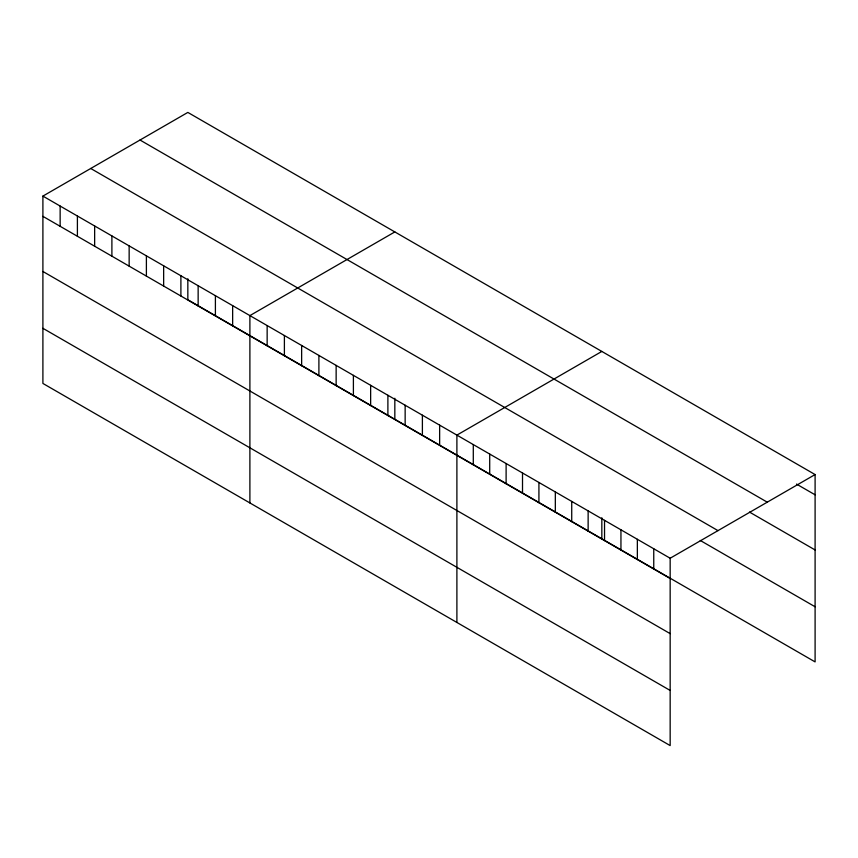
<?xml version="1.0" encoding="UTF-8"?>
<svg xmlns="http://www.w3.org/2000/svg" width="858" height="858" viewBox="0 0 858 858"><rect width="100%" height="100%" fill="white"/><g stroke="black" fill="none" stroke-linecap="round" stroke-linejoin="round"><path stroke-width="1.29" d="M42.9 196.096L670.162 558.236L670.162 745.581L42.9 383.44L42.9 196.096L187.838 112.419L815.1 474.56L815.1 661.904L187.838 299.764L187.838 278.753M394.83 231.928L249.893 315.605L249.893 502.949M601.833 351.437L456.896 435.113L456.896 622.458M670.162 558.236L815.1 474.56M796.503 484.084L815.1 494.809M140.004 140.026L767.266 502.177M749.474 512.065L815.1 549.957M90.733 168.479L717.996 530.63M700.267 540.465L815.1 606.767M42.9 216.345L670.162 578.496M42.9 271.482L670.162 633.633M42.9 328.303L670.162 690.443M653.753 548.766L653.753 569.026M637.355 539.296L637.355 559.545M620.945 529.826L620.945 550.075M604.536 520.356L604.536 540.604M601.833 517.771L601.833 538.77M588.138 510.885L588.138 531.134M571.728 501.415L571.728 521.664M555.33 491.945L555.33 512.194M538.921 482.464L538.921 502.724M522.511 472.994L522.511 493.253M506.113 463.524L506.113 483.773M489.704 454.054L489.704 474.302M473.294 444.583L473.294 464.832M439.639 425.15L439.639 445.409M422.393 415.197L422.393 435.446M405.148 405.233L405.148 425.482M394.83 398.262L394.83 419.262M387.891 395.281L387.891 415.529M370.645 385.317L370.645 405.566M353.399 375.354L353.399 395.613M336.143 365.401L336.143 385.65M318.897 355.437L318.897 375.686M301.641 345.484L301.641 365.733M284.395 335.521L284.395 355.77M267.149 325.557L267.149 345.817M232.647 305.641L232.647 325.901M215.401 295.688L215.401 315.937M198.144 285.725L198.144 305.974M180.899 275.772L180.899 296.021M163.653 265.808L163.653 286.057M146.396 255.845L146.396 276.104M129.15 245.892L129.15 266.141M111.894 235.929L111.894 256.188M94.648 225.976L94.648 246.225M77.402 216.012L77.402 236.261M60.146 206.049L60.146 226.308"/></g></svg>
